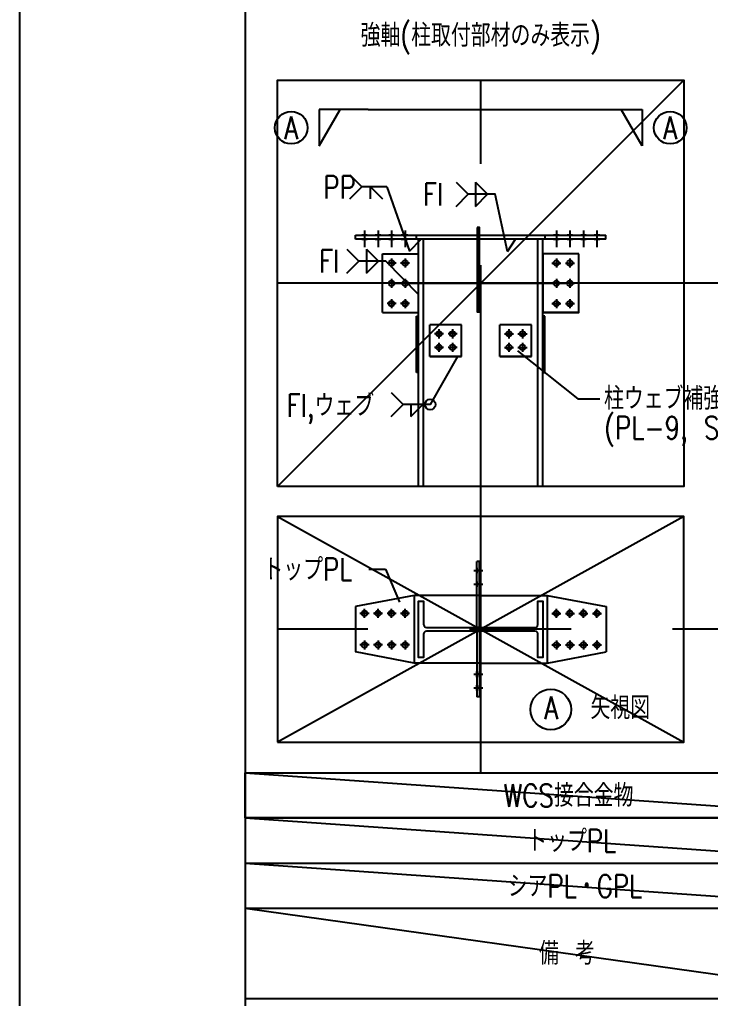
# Model space of a CAD drawing. Extents: x -668440 to 1010955, y -1678500 to 210463.
# Drawn here: x -668440 to -637833, y -810753 to -767362 of the extents above; entities that cross this region are included whole.
import ezdxf
from ezdxf.enums import TextEntityAlignment as Align

# ---------------------------------------------------------------- set-up
doc = ezdxf.new("R2010")
doc.units = 0
doc.header["$MEASUREMENT"] = 0
doc.linetypes.add('CENTER', pattern=[2, 1.25, -0.25, 0.25, -0.25])
doc.layers.get('0').update_dxf_attribs({"color": 3, "linetype": 'CONTINUOUS'})
doc.layers.get('Defpoints').update_dxf_attribs({"color": 251, "linetype": 'CONTINUOUS'})
for name, color, linetype in [('Sプレート', 1, 'CONTINUOUS'), ('Sプレート文字', 1, 'CONTINUOUS'), ('Sボルト', 2, 'CONTINUOUS'), ('S柱', 4, 'CONTINUOUS'), ('注記', 3, 'CONTINUOUS'), ('通り芯', 3, 'CENTER')]:
    doc.layers.add(name, color=color, linetype=linetype)
doc.styles.add('DRACAD', font='txt', dxfattribs={"width": 0.85, "bigfont": 'extfont2'})

# ---------------------------------------------------------------- blocks, each defined once
blk = doc.blocks.new('剛接合部C1Y')
at = {"layer": 'Defpoints'}
for p, q in [((-233913.84825, -376150.73644), (-233913.84825, -393525.7562)), ((-232913.84825, -376150.73644), (-232913.84825, -393525.7562)), ((-230970.77228, -381630), (-232770.77228, -383430)), ((-232270.77228, -382530), (-231470.77228, -382530)), ((-232770.77228, -383563.33333), (-230970.77228, -384563.33333)), ((-230970.77228, -383563.33333), (-232770.77228, -384563.33333)), ((-232913.84816, -384700), (-230063.84816, -384900)), ((-232913.84816, -384900), (-230063.84816, -385100)), ((-232913.84816, -385100), (-230063.84816, -385300)), ((-232913.84816, -385300), (-230063.84816, -385700))]:
    blk.add_line(p, q, dxfattribs=at)
at = {"layer": 'Defpoints', "transparency": 33554661}
for p, q in [((-232368.95375, -381759.89749), (-231372.59082, -381759.89749)), ((-231875.77228, -383803.33333, -12), (-231887.77228, -383803.33333, -12)), ((-231875.77228, -383863.33333, -12), (-231887.77228, -383863.33333, -12)), ((-231875.77228, -384263.33333, -12), (-231887.77228, -384263.33333, -12)), ((-231875.77228, -384323.33333, -12), (-231887.77228, -384323.33333, -12))]:
    blk.add_line(p, q, dxfattribs=at)
at = {"layer": 'Defpoints'}
for points in [[(-232770.77228, -383430), (-232770.77228, -381630), (-230970.77228, -381630), (-230970.77228, -383430)], [(-231435.77228, -382400), (-231595.77228, -382400), (-231595.77228, -382660), (-231435.77228, -382660)], [(-232770.77228, -384563.33333), (-230970.77228, -384563.33333), (-230970.77228, -383563.33333), (-232770.77228, -383563.33333)]]:
    blk.add_lwpolyline(points, close=True, dxfattribs=at)
at = {"layer": 'Sプレート'}
for p, q in [((-232424.99805, -382316), (-231316.54652, -382316)), ((-232424.99805, -382335, 11.975), (-232424.99805, -382316, 11.975)), ((-231316.54652, -382335), (-232424.99805, -382335)), ((-232155.77228, -382335), (-232155.77228, -382316)), ((-231585.77228, -382335), (-231585.77228, -382316)), ((-231316.54652, -382335, 11.975), (-231316.54652, -382316, 11.975)), ((-232305.77228, -382400), (-232145.77228, -382400)), ((-232305.77228, -382660), (-232305.77228, -382400)), ((-231435.77228, -382400), (-231595.77228, -382400)), ((-231435.77228, -382660), (-231435.77228, -382400)), ((-232305.77228, -382660), (-232145.77228, -382660)), ((-231435.77228, -382660), (-231595.77228, -382660)), ((-232154.77228, -382925), (-232154.77228, -382675)), ((-232154.77228, -382675), (-232145.77228, -382675)), ((-231586.77228, -382675), (-231595.77228, -382675)), ((-231586.77228, -382925), (-231586.77228, -382675)), ((-232095.77228, -382854), (-232095.77228, -382714)), ((-231955.77228, -382714), (-232095.77228, -382714)), ((-231955.77228, -382854), (-231955.77228, -382714)), ((-231785.77228, -382854), (-231785.77228, -382714)), ((-231645.77228, -382714), (-231785.77228, -382714)), ((-231645.77228, -382854), (-231645.77228, -382714)), ((-231955.77228, -382854), (-232095.77228, -382854)), ((-232095.77228, -382854), (-231955.77228, -382854)), ((-231645.77228, -382854), (-231785.77228, -382854)), ((-231785.77228, -382854), (-231645.77228, -382854)), ((-232145.77228, -382925), (-232154.77228, -382925)), ((-231595.77228, -382925), (-231586.77228, -382925)), ((-232165.77228, -383913.33333), (-232425.77228, -383963.33333, 1660)), ((-231870.77228, -383913.33333), (-232165.77228, -383913.33333)), ((-232165.77228, -383913.33333), (-232165.77228, -384213.33333)), ((-231870.77228, -383913.33333), (-231575.77228, -383913.33333)), ((-231575.77228, -383913.33333), (-231575.77228, -384213.31872)), ((-231575.77228, -383913.33333), (-231575.77228, -384213.33333)), ((-231575.77228, -383913.33333), (-231575.77228, -384213.33333)), ((-231575.77228, -383913.33333), (-231575.77228, -384213.33333)), ((-231575.77228, -383913.33333), (-231315.77228, -383963.33333, 1660)), ((-232425.77228, -383963.33333, 1660), (-232425.77228, -384163.33333, 1660)), ((-231315.77228, -383963.33333, 1660), (-231315.77228, -384163.33333, 1660)), ((-231875.77228, -384055.33386), (-231887.77228, -384055.33386)), ((-231887.77228, -384055.33449), (-231887.77228, -384055.33386)), ((-231887.77228, -384071.33222), (-231875.77228, -384071.33222)), ((-231887.77228, -384071.33283), (-231887.77228, -384071.33222)), ((-231875.77228, -384055.33449), (-231875.77228, -384055.33386)), ((-231875.77228, -384071.33283), (-231875.77228, -384071.33222)), ((-231865.77228, -384055.33449), (-231865.77228, -384055.33386)), ((-231865.77228, -384055.33386), (-231853.77228, -384055.33386)), ((-231865.77228, -384071.33283), (-231865.77228, -384071.33222)), ((-231853.77228, -384071.33222), (-231865.77228, -384071.33222)), ((-231853.77228, -384055.33449), (-231853.77228, -384055.33386)), ((-231853.77228, -384071.33283), (-231853.77228, -384071.33222)), ((-232165.77228, -384213.33333), (-232425.77228, -384163.33333, 1660)), ((-231575.77228, -384213.33333), (-231315.77228, -384163.33333, 1660)), ((-231870.77228, -384213.33333), (-232165.77228, -384213.33333)), ((-231870.77228, -384213.33333), (-231575.77228, -384213.33333))]:
    blk.add_line(p, q, dxfattribs=at)
at = {"layer": 'Sプレート', "ltscale": 0.5}
for p, q in [((-231887.77228, -384055.33333), (-231887.77228, -383763.33333)), ((-231875.77228, -383763.33333), (-231887.77228, -383763.33333)), ((-231875.77228, -384055.33333), (-231875.77228, -383763.33333)), ((-231887.77228, -384055.33445), (-231875.77228, -384055.33445)), ((-231875.77228, -384071.3328), (-231887.77228, -384071.3328)), ((-231887.77228, -384071.33333), (-231887.77228, -384363.33333)), ((-231875.77228, -384071.33333), (-231875.77228, -384363.33333)), ((-231875.77228, -384363.33333), (-231887.77228, -384363.33333))]:
    blk.add_line(p, q, dxfattribs=at)
at = {"layer": 'Sプレート', "transparency": 33554661}
blk.add_lwpolyline([(-231886.43895, -382282), (-231886.43895, -382657), (-231875.77228, -382657), (-231875.77228, -382282)], close=True, dxfattribs=at)
at = {"layer": 'Sプレート', "extrusion": (0, 1, 1e-16)}
for centre in [(232385.77228, 0, -382316), (232325.77228, 0, -382316), (232265.77228, 0, -382316), (232210.77228, 0, -382316), (232205.77228, 0, -382316), (231535.77228, 0, -382316), (231535.77228, 0, -382316), (231475.77228, 0, -382316), (231475.77228, 0, -382316), (231415.77228, 0, -382316), (231415.77228, 0, -382316), (231355.77228, 0, -382316), (231355.77228, 0, -382316)]:
    blk.add_circle(centre, 12, dxfattribs=at)
at = {"layer": 'Sプレート', "extrusion": (0, -1, -1e-16)}
for centre in [(-232385.77228, 0, 382335), (-232325.77228, 0, 382335), (-232265.77228, 0, 382335), (-232210.77228, 0, 382335), (-232205.77228, 0, 382335), (-231535.77228, 0, 382335), (-231535.77228, 0, 382335), (-231475.77228, 0, 382335), (-231475.77228, 0, 382335), (-231415.77228, 0, 382335), (-231415.77228, 0, 382335), (-231355.77228, 0, 382335), (-231355.77228, 0, 382335)]:
    blk.add_circle(centre, 12, dxfattribs=at)
at = {"layer": 'Sプレート'}
for centre in [(-232265.77228, -382440), (-232205.77228, -382440), (-231535.77228, -382440), (-231475.77228, -382440), (-232265.77228, -382530), (-232205.77228, -382530), (-231535.77228, -382530), (-231475.77228, -382530), (-232265.77228, -382620), (-232205.77228, -382620), (-231535.77228, -382620), (-231475.77228, -382620), (-232055.77228, -382754), (-231995.77228, -382754), (-231745.77228, -382754), (-231685.77228, -382754), (-232055.77228, -382814), (-231995.77228, -382814), (-231745.77228, -382814), (-231685.77228, -382814), (-232385.77228, -383993.33333, 560), (-232325.77228, -383993.33333, 560), (-232265.77228, -383993.33333, 560), (-232205.77228, -383993.33333, 560), (-231535.77228, -383993.33333, 560), (-231475.77228, -383993.33333, 560), (-231415.77228, -383993.33333, 560), (-231355.77228, -383993.33333, 560), (-232385.77228, -384133.33333, 560), (-232325.77228, -384133.33333, 560), (-232265.77228, -384133.33333, 560), (-232205.77228, -384133.33333, 560), (-231535.77228, -384133.33333, 560), (-231475.77228, -384133.33333, 560), (-231415.77228, -384133.33333, 560), (-231355.77228, -384133.33333, 560)]:
    blk.add_circle(centre, 12, dxfattribs=at)
at = {"layer": 'Sプレート', "ltscale": 0.5, "extrusion": (-1, -2e-15, 0)}
for centre in [(383803.33333, -12, 231887.77228), (383803.33333, -12, 231875.77228), (383863.33333, -12, 231887.77228), (383863.33333, -12, 231875.77228)]:
    blk.add_circle(centre, 12, dxfattribs=at)
at = {"layer": 'Sプレート', "ltscale": 0.5, "extrusion": (-1, 2e-15, 0)}
for centre in [(384263.33333, -12, 231887.77228), (384263.33333, -12, 231875.77228), (384323.33333, -12, 231887.77228), (384323.33333, -12, 231875.77228)]:
    blk.add_circle(centre, 12, dxfattribs=at)
at = {"layer": 'Sプレート文字'}
for p, q in [((-231707.77186, -382829.63473), (-231439.93684, -383041.72063)), ((-231439.93684, -383041.72063), (-231342.64397, -383042.02628))]:
    blk.add_line(p, q, dxfattribs=at)
at = {"layer": 'Sボルト'}
for p, q in [((-232385.77228, -382296), (-232385.77228, -382370)), ((-232325.77228, -382296), (-232325.77228, -382370)), ((-232265.77228, -382296), (-232265.77228, -382370)), ((-232205.77228, -382296), (-232205.77228, -382370)), ((-231535.77228, -382296), (-231535.77228, -382370)), ((-231475.77228, -382296), (-231475.77228, -382370)), ((-231415.77228, -382296), (-231415.77228, -382370)), ((-231355.77228, -382296), (-231355.77228, -382370)), ((-232245.77228, -382440, -20), (-232285.77228, -382440, -20)), ((-232265.77228, -382420, -20), (-232265.77228, -382460, -20)), ((-232265.77228, -382440, 20), (-232265.77228, -382440, -60)), ((-232185.77228, -382440, -20), (-232225.77228, -382440, -20)), ((-232205.77228, -382420, -20), (-232205.77228, -382460, -20)), ((-232205.77228, -382440, 20), (-232205.77228, -382440, -60)), ((-231555.77228, -382440, -20), (-231515.77228, -382440, -20)), ((-231535.77228, -382420, -20), (-231535.77228, -382460, -20)), ((-231535.77228, -382440, 20), (-231535.77228, -382440, -60)), ((-231495.77228, -382440, -20), (-231455.77228, -382440, -20)), ((-231475.77228, -382420, -20), (-231475.77228, -382460, -20)), ((-231475.77228, -382440, 20), (-231475.77228, -382440, -60)), ((-232245.77228, -382530, -20), (-232285.77228, -382530, -20)), ((-232265.77228, -382510, -20), (-232265.77228, -382550, -20)), ((-232265.77228, -382530, 20), (-232265.77228, -382530, -60)), ((-232185.77228, -382530, -20), (-232225.77228, -382530, -20)), ((-232205.77228, -382510, -20), (-232205.77228, -382550, -20)), ((-232205.77228, -382530, 20), (-232205.77228, -382530, -60)), ((-231555.77228, -382530, -20), (-231515.77228, -382530, -20)), ((-231535.77228, -382510, -20), (-231535.77228, -382550, -20)), ((-231535.77228, -382530, 20), (-231535.77228, -382530, -60)), ((-231495.77228, -382530, -20), (-231455.77228, -382530, -20)), ((-231475.77228, -382510, -20), (-231475.77228, -382550, -20)), ((-231475.77228, -382530, 20), (-231475.77228, -382530, -60)), ((-232265.77228, -382600, -20), (-232265.77228, -382640, -20)), ((-232205.77228, -382600, -20), (-232205.77228, -382640, -20)), ((-231535.77228, -382600, -20), (-231535.77228, -382640, -20)), ((-231475.77228, -382600, -20), (-231475.77228, -382640, -20)), ((-232245.77228, -382620, -20), (-232285.77228, -382620, -20)), ((-232265.77228, -382620, 20), (-232265.77228, -382620, -60)), ((-232185.77228, -382620, -20), (-232225.77228, -382620, -20)), ((-232205.77228, -382620, 20), (-232205.77228, -382620, -60)), ((-231555.77228, -382620, -20), (-231515.77228, -382620, -20)), ((-231535.77228, -382620, 20), (-231535.77228, -382620, -60)), ((-231495.77228, -382620, -20), (-231455.77228, -382620, -20)), ((-231475.77228, -382620, 20), (-231475.77228, -382620, -60)), ((-232055.77228, -382734, -20), (-232055.77228, -382774, -20)), ((-231995.77228, -382734, -20), (-231995.77228, -382774, -20)), ((-231745.77228, -382734, -20), (-231745.77228, -382774, -20)), ((-231685.77228, -382734, -20), (-231685.77228, -382774, -20)), ((-232035.77228, -382754, -20), (-232075.77228, -382754, -20)), ((-232055.77228, -382754, 20), (-232055.77228, -382754, -60)), ((-231975.77228, -382754, -20), (-232015.77228, -382754, -20)), ((-231995.77228, -382754, 20), (-231995.77228, -382754, -60)), ((-231765.77228, -382754, -20), (-231725.77228, -382754, -20)), ((-231745.77228, -382754, 20), (-231745.77228, -382754, -60)), ((-231705.77228, -382754, -20), (-231665.77228, -382754, -20)), ((-231685.77228, -382754, 20), (-231685.77228, -382754, -60)), ((-232035.77228, -382814), (-232075.77228, -382814)), ((-232055.77228, -382794), (-232055.77228, -382834)), ((-232055.77228, -382814, 40), (-232055.77228, -382814, -40)), ((-231975.77228, -382814, -20), (-232015.77228, -382814, -20)), ((-231995.77228, -382794, -20), (-231995.77228, -382834, -20)), ((-231995.77228, -382814, 20), (-231995.77228, -382814, -60)), ((-231765.77228, -382814, -20), (-231725.77228, -382814, -20)), ((-231745.77228, -382794, -20), (-231745.77228, -382834, -20)), ((-231745.77228, -382814, 20), (-231745.77228, -382814, -60)), ((-231705.77228, -382814), (-231665.77228, -382814)), ((-231685.77228, -382794), (-231685.77228, -382834)), ((-231685.77228, -382814, 40), (-231685.77228, -382814, -40)), ((-232365.81895, -383796.59378, 500), (-232291.95923, -383796.59378, 500)), ((-232291.95923, -383796.59378, 500), (-232230.05823, -383944.13451, 500)), ((-231901.77228, -383803.33333, -52), (-231861.77228, -383803.33333, -52)), ((-231901.77228, -383863.33333, -52), (-231861.77228, -383863.33333, -52)), ((-232365.77228, -383993.33333, 540), (-232405.77228, -383993.33333, 540)), ((-232385.77228, -384013.33333, 540), (-232385.77228, -383973.33333, 540)), ((-232385.77228, -383993.33333, 580), (-232385.77228, -383993.33333, 500)), ((-232305.77228, -383993.33333, 540), (-232345.77228, -383993.33333, 540)), ((-232325.77228, -384013.33333, 540), (-232325.77228, -383973.33333, 540)), ((-232325.77228, -383993.33333, 580), (-232325.77228, -383993.33333, 500)), ((-232245.77228, -383993.33333, 540), (-232285.77228, -383993.33333, 540)), ((-232265.77228, -384013.33333, 540), (-232265.77228, -383973.33333, 540)), ((-232265.77228, -383993.33333, 580), (-232265.77228, -383993.33333, 500)), ((-232185.77228, -383993.33333, 540), (-232225.77228, -383993.33333, 540)), ((-232205.77228, -384013.33333, 540), (-232205.77228, -383973.33333, 540)), ((-232205.77228, -383993.33333, 580), (-232205.77228, -383993.33333, 500)), ((-231555.77228, -383993.33333, 540), (-231515.77228, -383993.33333, 540)), ((-231535.77228, -384013.33333, 540), (-231535.77228, -383973.33333, 540)), ((-231535.77228, -383993.33333, 580), (-231535.77228, -383993.33333, 500)), ((-231495.77228, -383993.33333, 540), (-231455.77228, -383993.33333, 540)), ((-231475.77228, -384013.33333, 540), (-231475.77228, -383973.33333, 540)), ((-231475.77228, -383993.33333, 580), (-231475.77228, -383993.33333, 500)), ((-231435.77228, -383993.33333, 540), (-231395.77228, -383993.33333, 540)), ((-231415.77228, -384013.33333, 540), (-231415.77228, -383973.33333, 540)), ((-231415.77228, -383993.33333, 580), (-231415.77228, -383993.33333, 500)), ((-231375.77228, -383993.33333, 540), (-231335.77228, -383993.33333, 540)), ((-231355.77228, -384013.33333, 540), (-231355.77228, -383973.33333, 540)), ((-231355.77228, -383993.33333, 580), (-231355.77228, -383993.33333, 500)), ((-232365.77228, -384133.33333, 540), (-232405.77228, -384133.33333, 540)), ((-232385.77228, -384113.33333, 540), (-232385.77228, -384153.33333, 540)), ((-232385.77228, -384133.33333, 580), (-232385.77228, -384133.33333, 500)), ((-232305.77228, -384133.33333, 540), (-232345.77228, -384133.33333, 540)), ((-232325.77228, -384113.33333, 540), (-232325.77228, -384153.33333, 540)), ((-232325.77228, -384133.33333, 580), (-232325.77228, -384133.33333, 500)), ((-232245.77228, -384133.33333, 540), (-232285.77228, -384133.33333, 540)), ((-232265.77228, -384113.33333, 540), (-232265.77228, -384153.33333, 540)), ((-232265.77228, -384133.33333, 580), (-232265.77228, -384133.33333, 500)), ((-232185.77228, -384133.33333, 540), (-232225.77228, -384133.33333, 540)), ((-232205.77228, -384113.33333, 540), (-232205.77228, -384153.33333, 540)), ((-232205.77228, -384133.33333, 580), (-232205.77228, -384133.33333, 500)), ((-231555.77228, -384133.33333, 540), (-231515.77228, -384133.33333, 540)), ((-231535.77228, -384113.33333, 540), (-231535.77228, -384153.33333, 540)), ((-231535.77228, -384133.33333, 580), (-231535.77228, -384133.33333, 500)), ((-231495.77228, -384133.33333, 540), (-231455.77228, -384133.33333, 540)), ((-231475.77228, -384113.33333, 540), (-231475.77228, -384153.33333, 540)), ((-231475.77228, -384133.33333, 580), (-231475.77228, -384133.33333, 500)), ((-231435.77228, -384133.33333, 540), (-231395.77228, -384133.33333, 540)), ((-231415.77228, -384113.33333, 540), (-231415.77228, -384153.33333, 540)), ((-231415.77228, -384133.33333, 580), (-231415.77228, -384133.33333, 500)), ((-231375.77228, -384133.33333, 540), (-231335.77228, -384133.33333, 540)), ((-231355.77228, -384113.33333, 540), (-231355.77228, -384153.33333, 540)), ((-231355.77228, -384133.33333, 580), (-231355.77228, -384133.33333, 500)), ((-231901.77228, -384263.33333, -52), (-231861.77228, -384263.33333, -52)), ((-231901.77228, -384323.33333, -52), (-231861.77228, -384323.33333, -52))]:
    blk.add_line(p, q, dxfattribs=at)
at = {"layer": 'S柱'}
for p, q in [((-232145.77228, -383430), (-232145.77228, -382335)), ((-232123.77228, -383430), (-232123.77228, -382335)), ((-231617.77228, -383430), (-231617.77228, -382335)), ((-231595.77228, -383430), (-231595.77228, -382335))]:
    blk.add_line(p, q, dxfattribs=at)
blk.add_lwpolyline([(-232123.77228, -384084.10908), (-232123.77228, -384188.33333), (-232145.77228, -384188.33333), (-232145.77228, -383938.33333), (-232123.77228, -383938.33333), (-232123.77228, -384042.33333), (-232122.03061, -384048.83333), (-232117.27228, -384053.59166), (-232110.77228, -384055.33333), (-231630.77228, -384055.33333), (-231624.27228, -384053.59166), (-231619.51395, -384048.83333), (-231617.77228, -384042.33333), (-231617.77228, -383938.33333), (-231595.77228, -383938.33333), (-231595.77228, -384188.33333), (-231617.77228, -384188.33333), (-231617.77228, -384084.33333), (-231619.51395, -384077.83333), (-231624.27228, -384073.075), (-231630.77228, -384071.33333), (-232110.77228, -384071.33333), (-232117.27228, -384073.075), (-232122.03061, -384077.83333), (-232123.77228, -384084.33333)], dxfattribs=at)
at = {"layer": '注記'}
for p, q in [((-232913.84825, -376120), (-232913.84825, -381980)), ((-232913.84825, -376120), (-232913.84825, -388200)), ((-232368.95375, -381759.89749), (-232586.0889, -381759.89749)), ((-232586.0889, -381759.89749), (-232586.0889, -381920.96727)), ((-232586.0889, -381920.96727), (-232493.09522, -381759.89749)), ((-231372.59082, -381759.89749), (-231155.45567, -381759.89749)), ((-231155.45567, -381920.96727), (-231248.44935, -381759.89749)), ((-231155.45567, -381759.89749), (-231155.45567, -381920.96727)), ((-232913.84816, -384700), (-226827.69641, -384700)), ((-232913.84816, -384700), (-226827.69641, -384700)), ((-232913.84816, -384900), (-226827.69641, -384900)), ((-232913.84816, -385100), (-226827.69641, -385100)), ((-232913.84816, -385300), (-226827.69641, -385300)), ((-232913.84816, -385700), (-226827.69641, -385700))]:
    blk.add_line(p, q, dxfattribs=at)
at = {"layer": '注記', "transparency": 33554661}
for p, q in [((-232451.36109, -382049.59702), (-232398.02776, -382102.93035)), ((-231980.00224, -382082.15155), (-231926.6689, -382135.48488)), ((-231893.82765, -382082.15155), (-231840.49432, -382135.48488)), ((-231893.82765, -382082.15155), (-231893.82765, -382188.81822)), ((-232451.36109, -382156.26368), (-232398.02776, -382102.93035)), ((-232286.13282, -382102.93035), (-232398.02776, -382102.93035)), ((-232359.49365, -382156.26368), (-232359.49365, -382102.93035)), ((-232359.49365, -382102.93035), (-232306.16032, -382156.26368)), ((-232286.13282, -382102.93035), (-232185.81135, -382388.1034)), ((-231980.00224, -382188.81822), (-231926.6689, -382135.48488)), ((-231893.82765, -382188.81822), (-231840.49432, -382135.48488)), ((-232185.81135, -382388.1034), (-232135.19025, -382335)), ((-231752.60057, -382388.55713), (-231716.10828, -382335)), ((-232463.59347, -382378.03664), (-232410.26013, -382431.36998)), ((-232377.41888, -382378.03664), (-232324.08555, -382431.36998)), ((-232377.41888, -382378.03664), (-232377.41888, -382484.70331)), ((-232463.59347, -382484.70331), (-232410.26013, -382431.36998)), ((-232377.41888, -382484.70331), (-232324.08555, -382431.36998)), ((-232267.27398, -383014.10836, 20), (-232213.94064, -383067.44169, 20)), ((-232267.27398, -383120.77502, 20), (-232213.94064, -383067.44169, 20)), ((-232181.09939, -383067.44169, 20), (-232181.09939, -383120.77502, 20)), ((-232181.09939, -383120.77502, 20), (-232127.76606, -383067.44169, 20))]:
    blk.add_line(p, q, dxfattribs=at)
at = {"layer": '注記'}
for points in [[(-231752.60057, -382388.55713), (-231807.19587, -382135.48488), (-231926.6689, -382135.48488)], [(-232145.06355, -382581.1542), (-232290.7871, -382431.36998), (-232410.26013, -382431.36998)]]:
    blk.add_lwpolyline(points, dxfattribs=at)
at = {"layer": '注記', "elevation": 20}
blk.add_lwpolyline([(-231973.69172, -382854), (-231973.69172, -382854), (-232094.46761, -383067.44169), (-232213.94064, -383067.44169)], dxfattribs=at)
at = {"layer": '注記'}
blk.add_lwpolyline([(-232913.84816, -384700), (-230063.84816, -384700), (-230063.84816, -384900), (-232913.84816, -384900)], close=True, dxfattribs=at)
at = {"layer": '注記', "ltscale": 10}
for centre, radius in [((-232710.32968, -381840.43238), 72), ((-231031.21489, -381840.43238), 72), ((-231560.4807, -384419.02368), 90)]:
    blk.add_circle(centre, radius, dxfattribs=at)
at = {"layer": '注記'}
blk.add_circle((-232094.46761, -383067.44169, 20), 23.47939, dxfattribs=at)
at = {"layer": '通り芯', "linetype": 'CENTER', "ltscale": 1800}
for p, q in [((-231870.77228, -384700), (-231870.77228, -381630)), ((-226970.77228, -382530), (-232770.77228, -382530)), ((-228770.77228, -384063.33333), (-232770.77228, -384063.33333))]:
    blk.add_line(p, q, dxfattribs=at)
at = {"layer": 'Sプレート文字', "style": 'DRACAD', "width": 0.8}
for s, p in [('柱ウェブ補強板', (-231324.58893, -383040.37744)), ('(PL-9, SS400)', (-231323.66675, -383170.30073))]:
    blk.add_text(s, height=100, dxfattribs=at).set_placement(p, align=Align.MIDDLE_LEFT)
at = {"layer": 'Sプレート文字', "color": 3, "style": 'DRACAD', "width": 0.8}
blk.add_text('トップPL', height=100, dxfattribs=at).set_placement((-232833.45403, -383798.04643), align=Align.MIDDLE_LEFT)
at = {"layer": '注記', "style": 'DRACAD', "width": 0.8}
blk.add_text('強軸(柱取付部材のみ表示)', height=100, dxfattribs=at).set_placement((-231870.77228, -381510.92727), align=Align.BOTTOM_CENTER)
at = {"layer": '注記', "ltscale": 10, "style": 'DRACAD', "width": 0.8}
for p in [(-232710.32968, -381840.43238), (-231031.21489, -381840.43238)]:
    blk.add_text('A', height=100, dxfattribs=at).set_placement(p, align=Align.MIDDLE)
at = {"layer": '注記', "color": 3, "linetype": 'Continuous', "style": 'DRACAD', "width": 0.8}
for s, p in [('PP', (-232567.98354, -382104.14114)), ('FI', (-232125.80029, -382135.48488)), ('FI', (-232586.39152, -382431.36998))]:
    blk.add_text(s, height=100, dxfattribs=at).set_placement(p, align=Align.MIDDLE_LEFT)
at = {"layer": '注記', "linetype": 'Continuous', "style": 'DRACAD', "width": 0.8}
blk.add_text('FI,ウェブ', height=100, dxfattribs=at).set_placement((-232730.47117, -383071.81069, 20), align=Align.MIDDLE_LEFT)
at = {"layer": '注記', "ltscale": 10, "style": 'DRACAD', "width": 0.8}
blk.add_text('A  矢視図', height=100, dxfattribs=at).set_placement((-231588.92972, -384461.89396))
at = {"layer": '注記', "style": 'DRACAD', "width": 0.8}
for s, p in [('WCS接合金物', (-231481.69043, -384800.5023)), ('トップPL', (-231467.37496, -385001.50689)), ('シアPL・GPL', (-231453.05949, -385202.51149)), ('備 考', (-231488.84816, -385500))]:
    blk.add_text(s, height=100, dxfattribs=at).set_placement(p, align=Align.MIDDLE_CENTER)

msp = doc.modelspace()

# ---------------------------------------------------------------- block references
at = {"xscale": 10, "yscale": 10, "zscale": 10}
msp.add_blockref('剛接合部C1Y', (1670698.6842, 3046247.35843, 5600), dxfattribs=at)

doc.saveas('drawing.dxf')
